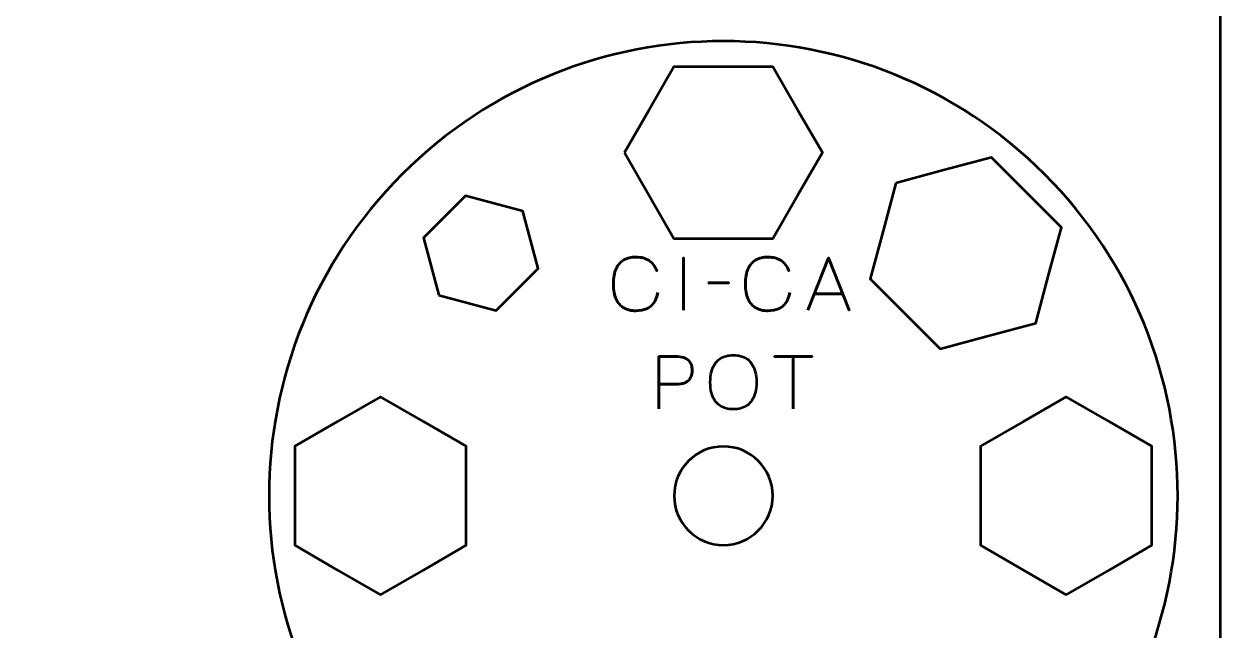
# Model space of a CAD drawing. Header units: centimetres. Extents: x -21 to 0, y -29.7 to 0.
# Drawn here: x -6.98 to 0.01, y -17.33 to -13.8 of the extents above; entities that cross this region are included whole.
import ezdxf

# ---------------------------------------------------------------- set-up
doc = ezdxf.new("R2010")
doc.units = ezdxf.units.CM
doc.header["$MEASUREMENT"] = 0
doc.layers.add('Layer 1', color=7, linetype='Continuous')

msp = doc.modelspace()

# ---------------------------------------------------------------- linework, layer by layer
at = {"layer": 'Layer 1', "color": 1, "lineweight": 53}
msp.add_open_spline([(-21.00003, -29.19995), (-21.00003, -29.19995), (-21.00003, -5.29992), (-21.00003, -5.29992), (-21.00003, -5.29992), (-21.00003, -5.21709), (-20.93286, -5.14992), (-20.85003, -5.14992), (-20.85003, -5.14992), (-20.7672, -5.14992), (-20.70003, -5.08275), (-20.70003, -4.99992), (-20.70003, -4.99992), (-20.70003, -4.91709), (-20.7672, -4.84992), (-20.85003, -4.84992), (-20.85003, -4.84992), (-20.93286, -4.84992), (-21.00003, -4.78275), (-21.00003, -4.69992), (-21.00003, -4.69992), (-21.00003, -4.61709), (-20.93286, -4.54992), (-20.85003, -4.54992), (-20.85003, -4.54992), (-20.7672, -4.54992), (-20.70003, -4.48275), (-20.70003, -4.39992), (-20.70003, -4.39992), (-20.70003, -4.31709), (-20.7672, -4.24992), (-20.85003, -4.24992), (-20.85003, -4.24992), (-20.93286, -4.24992), (-21.00003, -4.18275), (-21.00003, -4.09992), (-21.00003, -4.09992), (-21.00003, -4.01709), (-20.93286, -3.94992), (-20.85003, -3.94992), (-20.85003, -3.94992), (-20.7672, -3.94992), (-20.70003, -3.88275), (-20.70003, -3.79992), (-20.70003, -3.79992), (-20.70003, -3.71709), (-20.7672, -3.64992), (-20.85003, -3.64992), (-20.85003, -3.64992), (-20.93286, -3.64992), (-21.00003, -3.58275), (-21.00003, -3.49992), (-21.00003, -3.49992), (-21.00003, -3.41709), (-20.93286, -3.34992), (-20.85003, -3.34992), (-20.85003, -3.34992), (-20.7672, -3.34992), (-20.70003, -3.28275), (-20.70003, -3.19992), (-20.70003, -3.19992), (-20.70003, -3.11709), (-20.7672, -3.04992), (-20.85003, -3.04992), (-20.85003, -3.04992), (-20.93286, -3.04992), (-21.00003, -2.98275), (-21.00003, -2.89992), (-21.00003, -2.89992), (-21.00003, -2.81709), (-20.93286, -2.74992), (-20.85003, -2.74992), (-20.85003, -2.74992), (-20.7672, -2.74992), (-20.70003, -2.68275), (-20.70003, -2.59992), (-20.70003, -2.59992), (-20.70003, -2.51709), (-20.7672, -2.44992), (-20.85003, -2.44992), (-20.85003, -2.44992), (-20.93286, -2.44992), (-21.00003, -2.38275), (-21.00003, -2.29992), (-21.00003, -2.29992), (-21.00003, -2.21709), (-20.93286, -2.14992), (-20.85003, -2.14992), (-20.85003, -2.14992), (-20.7672, -2.14992), (-20.70003, -2.08275), (-20.70003, -1.99992), (-20.70003, -1.99992), (-20.70003, -1.91709), (-20.7672, -1.84992), (-20.85003, -1.84992), (-20.85003, -1.84992), (-20.93286, -1.84992), (-21.00003, -1.78275), (-21.00003, -1.69992), (-21.00003, -1.69992), (-21.00003, -1.61709), (-20.93286, -1.54992), (-20.85003, -1.54992), (-20.85003, -1.54992), (-20.7672, -1.54992), (-20.70003, -1.48275), (-20.70003, -1.39992), (-20.70003, -1.39992), (-20.70003, -1.31709), (-20.7672, -1.24992), (-20.85003, -1.24992), (-20.85003, -1.24992), (-20.93286, -1.24992), (-21.00003, -1.18275), (-21.00003, -1.09992), (-21.00003, -1.09992), (-21.00003, -1.09992), (-21.00003, -0.49992), (-21.00003, -0.49992), (-21.00003, -0.49992), (-21.00003, -0.22295), (-20.77694, 0.00004), (-20.49994, 0.00004), (-20.49994, 0.00004), (-20.49994, 0.00004), (-0.50008, 0.00004), (-0.50008, 0.00004), (-0.50008, 0.00004), (-0.22294, 0.00004), (0.00002, -0.22295), (0.00002, -0.49992), (0.00002, -0.49992), (0.00002, -0.49992), (0.00002, -29.19995), (0.00002, -29.19995), (0.00002, -29.19995), (0.00002, -29.47695), (-0.22294, -29.70004), (-0.50008, -29.70004), (-0.50008, -29.70004), (-0.50008, -29.70004), (-20.49994, -29.70004), (-20.49994, -29.70004), (-20.49994, -29.70004), (-20.77694, -29.70004), (-21.00003, -29.47695), (-21.00003, -29.19995)], degree=3, knots=[0, 0, 0, 0, 0.027027, 0.027027, 0.027027, 0.027027, 0.0540541, 0.0540541, 0.0540541, 0.0540541, 0.0810811, 0.0810811, 0.0810811, 0.0810811, 0.1081081, 0.1081081, 0.1081081, 0.1081081, 0.1351351, 0.1351351, 0.1351351, 0.1351351, 0.1621622, 0.1621622, 0.1621622, 0.1621622, 0.1891892, 0.1891892, 0.1891892, 0.1891892, 0.2162162, 0.2162162, 0.2162162, 0.2162162, 0.2432432, 0.2432432, 0.2432432, 0.2432432, 0.2702703, 0.2702703, 0.2702703, 0.2702703, 0.2972973, 0.2972973, 0.2972973, 0.2972973, 0.3243243, 0.3243243, 0.3243243, 0.3243243, 0.3513514, 0.3513514, 0.3513514, 0.3513514, 0.3783784, 0.3783784, 0.3783784, 0.3783784, 0.4054054, 0.4054054, 0.4054054, 0.4054054, 0.4324324, 0.4324324, 0.4324324, 0.4324324, 0.4594595, 0.4594595, 0.4594595, 0.4594595, 0.4864865, 0.4864865, 0.4864865, 0.4864865, 0.5135135, 0.5135135, 0.5135135, 0.5135135, 0.5405405, 0.5405405, 0.5405405, 0.5405405, 0.5675676, 0.5675676, 0.5675676, 0.5675676, 0.5945946, 0.5945946, 0.5945946, 0.5945946, 0.6216216, 0.6216216, 0.6216216, 0.6216216, 0.6486486, 0.6486486, 0.6486486, 0.6486486, 0.6756757, 0.6756757, 0.6756757, 0.6756757, 0.7027027, 0.7027027, 0.7027027, 0.7027027, 0.7297297, 0.7297297, 0.7297297, 0.7297297, 0.7567568, 0.7567568, 0.7567568, 0.7567568, 0.7837838, 0.7837838, 0.7837838, 0.7837838, 0.8108108, 0.8108108, 0.8108108, 0.8108108, 0.8378378, 0.8378378, 0.8378378, 0.8378378, 0.8648649, 0.8648649, 0.8648649, 0.8648649, 0.8918919, 0.8918919, 0.8918919, 0.8918919, 0.9189189, 0.9189189, 0.9189189, 0.9189189, 0.9459459, 0.9459459, 0.9459459, 0.9459459, 0.972973, 0.972973, 0.972973, 0.972973, 1, 1, 1, 1], dxfattribs=at)
at = {"layer": 'Layer 1', "color": 3, "lineweight": 53}
msp.add_open_spline([(-4.77383, -14.67616), (-3.73913, -13.64146), (-2.06089, -13.64146), (-1.02616, -14.67619), (-1.02616, -14.67619), (0.00854, -15.71089), (0.00854, -17.38913), (-1.02616, -18.42383), (-1.02616, -18.42383), (-2.06089, -19.45855), (-3.73913, -19.45855), (-4.77383, -18.42385), (-4.77383, -18.42385), (-5.80856, -17.38913), (-5.80856, -15.71089), (-4.77383, -14.67616)], degree=3, knots=[0, 0, 0, 0, 0.25, 0.25, 0.25, 0.25, 0.5, 0.5, 0.5, 0.5, 0.75, 0.75, 0.75, 0.75, 1, 1, 1, 1], dxfattribs=at)
at = {"layer": 'Layer 1', "lineweight": 53}
for points, knots in [([(-3.47736, -14.55001), (-3.47736, -14.55001), (-3.33302, -14.30001), (-3.33302, -14.30001), (-3.33302, -14.30001), (-3.33302, -14.30001), (-3.18868, -14.05001), (-3.18868, -14.05001), (-3.18868, -14.05001), (-3.18868, -14.05001), (-2.90001, -14.05001), (-2.90001, -14.05001), (-2.90001, -14.05001), (-2.90001, -14.05001), (-2.61134, -14.05001), (-2.61134, -14.05001), (-2.61134, -14.05001), (-2.61134, -14.05001), (-2.467, -14.30001), (-2.467, -14.30001), (-2.467, -14.30001), (-2.467, -14.30001), (-2.32266, -14.55001), (-2.32266, -14.55001), (-2.32266, -14.55001), (-2.32266, -14.55001), (-2.467, -14.80001), (-2.467, -14.80001), (-2.467, -14.80001), (-2.467, -14.80001), (-2.61134, -15.05001), (-2.61134, -15.05001), (-2.61134, -15.05001), (-2.61134, -15.05001), (-2.90001, -15.05001), (-2.90001, -15.05001), (-2.90001, -15.05001), (-2.90001, -15.05001), (-3.18868, -15.05001), (-3.18868, -15.05001), (-3.18868, -15.05001), (-3.18868, -15.05001), (-3.33302, -14.80001), (-3.33302, -14.80001), (-3.33302, -14.80001), (-3.33302, -14.80001), (-3.47736, -14.55001), (-3.47736, -14.55001)], [0, 0, 0, 0, 0.0833333, 0.0833333, 0.0833333, 0.0833333, 0.1666667, 0.1666667, 0.1666667, 0.1666667, 0.25, 0.25, 0.25, 0.25, 0.3333333, 0.3333333, 0.3333333, 0.3333333, 0.4166667, 0.4166667, 0.4166667, 0.4166667, 0.5, 0.5, 0.5, 0.5, 0.5833333, 0.5833333, 0.5833333, 0.5833333, 0.6666667, 0.6666667, 0.6666667, 0.6666667, 0.75, 0.75, 0.75, 0.75, 0.8333333, 0.8333333, 0.8333333, 0.8333333, 0.9166667, 0.9166667, 0.9166667, 0.9166667, 1, 1, 1, 1]), ([(-1.89404, -14.72755), (-1.89404, -14.72755), (-1.61521, -14.65284), (-1.61521, -14.65284), (-1.61521, -14.65284), (-1.61521, -14.65284), (-1.33637, -14.57812), (-1.33637, -14.57812), (-1.33637, -14.57812), (-1.33637, -14.57812), (-1.13224, -14.78224), (-1.13224, -14.78224), (-1.13224, -14.78224), (-1.13224, -14.78224), (-0.92812, -14.98637), (-0.92812, -14.98637), (-0.92812, -14.98637), (-0.92812, -14.98637), (-1.00284, -15.26521), (-1.00284, -15.26521), (-1.00284, -15.26521), (-1.00284, -15.26521), (-1.07755, -15.54404), (-1.07755, -15.54404), (-1.07755, -15.54404), (-1.07755, -15.54404), (-1.35638, -15.61876), (-1.35638, -15.61876), (-1.35638, -15.61876), (-1.35638, -15.61876), (-1.63523, -15.69347), (-1.63523, -15.69347), (-1.63523, -15.69347), (-1.63523, -15.69347), (-1.83935, -15.48935), (-1.83935, -15.48935), (-1.83935, -15.48935), (-1.83935, -15.48935), (-2.04347, -15.28523), (-2.04347, -15.28523), (-2.04347, -15.28523), (-2.04347, -15.28523), (-1.96876, -15.00638), (-1.96876, -15.00638), (-1.96876, -15.00638), (-1.96876, -15.00638), (-1.89404, -14.72755), (-1.89404, -14.72755)], [0, 0, 0, 0, 0.0833333, 0.0833333, 0.0833333, 0.0833333, 0.1666667, 0.1666667, 0.1666667, 0.1666667, 0.25, 0.25, 0.25, 0.25, 0.3333333, 0.3333333, 0.3333333, 0.3333333, 0.4166667, 0.4166667, 0.4166667, 0.4166667, 0.5, 0.5, 0.5, 0.5, 0.5833333, 0.5833333, 0.5833333, 0.5833333, 0.6666667, 0.6666667, 0.6666667, 0.6666667, 0.75, 0.75, 0.75, 0.75, 0.8333333, 0.8333333, 0.8333333, 0.8333333, 0.9166667, 0.9166667, 0.9166667, 0.9166667, 1, 1, 1, 1]), ([(-4.55917, -15.38075), (-4.55917, -15.38075), (-4.604, -15.21345), (-4.604, -15.21345), (-4.604, -15.21345), (-4.604, -15.21345), (-4.64883, -15.04614), (-4.64883, -15.04614), (-4.64883, -15.04614), (-4.64883, -15.04614), (-4.52635, -14.92367), (-4.52635, -14.92367), (-4.52635, -14.92367), (-4.52635, -14.92367), (-4.40388, -14.80119), (-4.40388, -14.80119), (-4.40388, -14.80119), (-4.40388, -14.80119), (-4.23657, -14.84602), (-4.23657, -14.84602), (-4.23657, -14.84602), (-4.23657, -14.84602), (-4.06927, -14.89085), (-4.06927, -14.89085), (-4.06927, -14.89085), (-4.06927, -14.89085), (-4.02444, -15.05815), (-4.02444, -15.05815), (-4.02444, -15.05815), (-4.02444, -15.05815), (-3.97961, -15.22546), (-3.97961, -15.22546), (-3.97961, -15.22546), (-3.97961, -15.22546), (-4.10209, -15.34793), (-4.10209, -15.34793), (-4.10209, -15.34793), (-4.10209, -15.34793), (-4.22456, -15.47041), (-4.22456, -15.47041), (-4.22456, -15.47041), (-4.22456, -15.47041), (-4.39187, -15.42558), (-4.39187, -15.42558), (-4.39187, -15.42558), (-4.39187, -15.42558), (-4.55917, -15.38075), (-4.55917, -15.38075)], [0, 0, 0, 0, 0.0833333, 0.0833333, 0.0833333, 0.0833333, 0.1666667, 0.1666667, 0.1666667, 0.1666667, 0.25, 0.25, 0.25, 0.25, 0.3333333, 0.3333333, 0.3333333, 0.3333333, 0.4166667, 0.4166667, 0.4166667, 0.4166667, 0.5, 0.5, 0.5, 0.5, 0.5833333, 0.5833333, 0.5833333, 0.5833333, 0.6666667, 0.6666667, 0.6666667, 0.6666667, 0.75, 0.75, 0.75, 0.75, 0.8333333, 0.8333333, 0.8333333, 0.8333333, 0.9166667, 0.9166667, 0.9166667, 0.9166667, 1, 1, 1, 1]), ([(-4.90001, -17.12736), (-4.90001, -17.12736), (-5.15001, -16.98302), (-5.15001, -16.98302), (-5.15001, -16.98302), (-5.15001, -16.98302), (-5.40001, -16.83868), (-5.40001, -16.83868), (-5.40001, -16.83868), (-5.40001, -16.83868), (-5.40001, -16.55001), (-5.40001, -16.55001), (-5.40001, -16.55001), (-5.40001, -16.55001), (-5.40001, -16.26134), (-5.40001, -16.26134), (-5.40001, -16.26134), (-5.40001, -16.26134), (-5.15001, -16.117), (-5.15001, -16.117), (-5.15001, -16.117), (-5.15001, -16.117), (-4.90001, -15.97266), (-4.90001, -15.97266), (-4.90001, -15.97266), (-4.90001, -15.97266), (-4.65001, -16.117), (-4.65001, -16.117), (-4.65001, -16.117), (-4.65001, -16.117), (-4.40001, -16.26134), (-4.40001, -16.26134), (-4.40001, -16.26134), (-4.40001, -16.26134), (-4.40001, -16.55001), (-4.40001, -16.55001), (-4.40001, -16.55001), (-4.40001, -16.55001), (-4.40001, -16.83868), (-4.40001, -16.83868), (-4.40001, -16.83868), (-4.40001, -16.83868), (-4.65001, -16.98302), (-4.65001, -16.98302), (-4.65001, -16.98302), (-4.65001, -16.98302), (-4.90001, -17.12736), (-4.90001, -17.12736)], [0, 0, 0, 0, 0.0833333, 0.0833333, 0.0833333, 0.0833333, 0.1666667, 0.1666667, 0.1666667, 0.1666667, 0.25, 0.25, 0.25, 0.25, 0.3333333, 0.3333333, 0.3333333, 0.3333333, 0.4166667, 0.4166667, 0.4166667, 0.4166667, 0.5, 0.5, 0.5, 0.5, 0.5833333, 0.5833333, 0.5833333, 0.5833333, 0.6666667, 0.6666667, 0.6666667, 0.6666667, 0.75, 0.75, 0.75, 0.75, 0.8333333, 0.8333333, 0.8333333, 0.8333333, 0.9166667, 0.9166667, 0.9166667, 0.9166667, 1, 1, 1, 1]), ([(-0.90001, -17.12736), (-0.90001, -17.12736), (-1.15001, -16.98302), (-1.15001, -16.98302), (-1.15001, -16.98302), (-1.15001, -16.98302), (-1.40001, -16.83868), (-1.40001, -16.83868), (-1.40001, -16.83868), (-1.40001, -16.83868), (-1.40001, -16.55001), (-1.40001, -16.55001), (-1.40001, -16.55001), (-1.40001, -16.55001), (-1.40001, -16.26134), (-1.40001, -16.26134), (-1.40001, -16.26134), (-1.40001, -16.26134), (-1.15001, -16.117), (-1.15001, -16.117), (-1.15001, -16.117), (-1.15001, -16.117), (-0.90001, -15.97266), (-0.90001, -15.97266), (-0.90001, -15.97266), (-0.90001, -15.97266), (-0.65001, -16.117), (-0.65001, -16.117), (-0.65001, -16.117), (-0.65001, -16.117), (-0.40001, -16.26134), (-0.40001, -16.26134), (-0.40001, -16.26134), (-0.40001, -16.26134), (-0.40001, -16.55001), (-0.40001, -16.55001), (-0.40001, -16.55001), (-0.40001, -16.55001), (-0.40001, -16.83868), (-0.40001, -16.83868), (-0.40001, -16.83868), (-0.40001, -16.83868), (-0.65001, -16.98302), (-0.65001, -16.98302), (-0.65001, -16.98302), (-0.65001, -16.98302), (-0.90001, -17.12736), (-0.90001, -17.12736)], [0, 0, 0, 0, 0.0833333, 0.0833333, 0.0833333, 0.0833333, 0.1666667, 0.1666667, 0.1666667, 0.1666667, 0.25, 0.25, 0.25, 0.25, 0.3333333, 0.3333333, 0.3333333, 0.3333333, 0.4166667, 0.4166667, 0.4166667, 0.4166667, 0.5, 0.5, 0.5, 0.5, 0.5833333, 0.5833333, 0.5833333, 0.5833333, 0.6666667, 0.6666667, 0.6666667, 0.6666667, 0.75, 0.75, 0.75, 0.75, 0.8333333, 0.8333333, 0.8333333, 0.8333333, 0.9166667, 0.9166667, 0.9166667, 0.9166667, 1, 1, 1, 1]), ([(-3.1875, -16.55003), (-3.1875, -16.39127), (-3.05876, -16.26253), (-2.9, -16.26253), (-2.9, -16.26253), (-2.74125, -16.26253), (-2.6125, -16.39127), (-2.6125, -16.55003), (-2.6125, -16.55003), (-2.6125, -16.70878), (-2.74125, -16.83752), (-2.9, -16.83752), (-2.9, -16.83752), (-3.05876, -16.83752), (-3.1875, -16.70878), (-3.1875, -16.55003)], [0, 0, 0, 0, 0.25, 0.25, 0.25, 0.25, 0.5, 0.5, 0.5, 0.5, 0.75, 0.75, 0.75, 0.75, 1, 1, 1, 1])]:
    msp.add_open_spline(points, degree=3, knots=knots, dxfattribs=at)
at = {"layer": 'Layer 1', "color": 5, "lineweight": 53}
for points, knots in [([(-3.28216, -15.36586), (-3.28668, -15.39006), (-3.29458, -15.41003), (-3.30566, -15.42569), (-3.30566, -15.42569), (-3.3168, -15.44129), (-3.33106, -15.45286), (-3.34841, -15.46041), (-3.34841, -15.46041), (-3.3657, -15.46796), (-3.38602, -15.47177), (-3.40916, -15.4717), (-3.40916, -15.4717), (-3.43731, -15.47177), (-3.46123, -15.46633), (-3.48085, -15.45526), (-3.48085, -15.45526), (-3.50046, -15.44425), (-3.51542, -15.42725), (-3.52572, -15.40418), (-3.52572, -15.40418), (-3.53602, -15.3811), (-3.54117, -15.35154), (-3.54124, -15.31549), (-3.54124, -15.31549), (-3.54117, -15.27958), (-3.53602, -15.25008), (-3.52572, -15.22701), (-3.52572, -15.22701), (-3.51542, -15.20394), (-3.50046, -15.18687), (-3.48085, -15.17579), (-3.48085, -15.17579), (-3.46123, -15.16471), (-3.43731, -15.15921), (-3.40916, -15.15928), (-3.40916, -15.15928), (-3.37903, -15.15921), (-3.35378, -15.16563), (-3.33346, -15.17854), (-3.33346, -15.17854), (-3.31321, -15.19145), (-3.29832, -15.21142), (-3.28894, -15.23844), (-3.28894, -15.23844), (-3.29832, -15.21142), (-3.31321, -15.19145), (-3.33346, -15.17854), (-3.33346, -15.17854), (-3.35378, -15.16563), (-3.37903, -15.15921), (-3.40916, -15.15928), (-3.40916, -15.15928), (-3.43731, -15.15921), (-3.46123, -15.16471), (-3.48085, -15.17579), (-3.48085, -15.17579), (-3.50046, -15.18687), (-3.51542, -15.20394), (-3.52572, -15.22701), (-3.52572, -15.22701), (-3.53602, -15.25008), (-3.54117, -15.27958), (-3.54124, -15.31549), (-3.54124, -15.31549), (-3.54117, -15.35154), (-3.53602, -15.3811), (-3.52572, -15.40418), (-3.52572, -15.40418), (-3.51542, -15.42725), (-3.50046, -15.44425), (-3.48085, -15.45526), (-3.48085, -15.45526), (-3.46123, -15.46633), (-3.43731, -15.47177), (-3.40916, -15.4717), (-3.40916, -15.4717), (-3.38602, -15.47177), (-3.3657, -15.46796), (-3.34841, -15.46041), (-3.34841, -15.46041), (-3.33106, -15.45286), (-3.3168, -15.44129), (-3.30566, -15.42569), (-3.30566, -15.42569), (-3.29458, -15.41003), (-3.28668, -15.39006), (-3.28216, -15.36586)], [0, 0, 0, 0, 0.0454545, 0.0454545, 0.0454545, 0.0454545, 0.0909091, 0.0909091, 0.0909091, 0.0909091, 0.1363636, 0.1363636, 0.1363636, 0.1363636, 0.1818182, 0.1818182, 0.1818182, 0.1818182, 0.2272727, 0.2272727, 0.2272727, 0.2272727, 0.2727273, 0.2727273, 0.2727273, 0.2727273, 0.3181818, 0.3181818, 0.3181818, 0.3181818, 0.3636364, 0.3636364, 0.3636364, 0.3636364, 0.4090909, 0.4090909, 0.4090909, 0.4090909, 0.4545455, 0.4545455, 0.4545455, 0.4545455, 0.5, 0.5, 0.5, 0.5, 0.5454545, 0.5454545, 0.5454545, 0.5454545, 0.5909091, 0.5909091, 0.5909091, 0.5909091, 0.6363636, 0.6363636, 0.6363636, 0.6363636, 0.6818182, 0.6818182, 0.6818182, 0.6818182, 0.7272727, 0.7272727, 0.7272727, 0.7272727, 0.7727273, 0.7727273, 0.7727273, 0.7727273, 0.8181818, 0.8181818, 0.8181818, 0.8181818, 0.8636364, 0.8636364, 0.8636364, 0.8636364, 0.9090909, 0.9090909, 0.9090909, 0.9090909, 0.9545455, 0.9545455, 0.9545455, 0.9545455, 1, 1, 1, 1]), ([(-3.1323, -15.46831), (-3.1323, -15.46831), (-3.1323, -15.16309), (-3.1323, -15.16309), (-3.1323, -15.16309), (-3.1323, -15.16309), (-3.1323, -15.46831), (-3.1323, -15.46831)], [0, 0, 0, 0, 0.5, 0.5, 0.5, 0.5, 1, 1, 1, 1]), ([(-2.51212, -15.36586), (-2.51664, -15.39006), (-2.52454, -15.41003), (-2.53562, -15.42569), (-2.53562, -15.42569), (-2.54676, -15.44129), (-2.56102, -15.45286), (-2.57837, -15.46041), (-2.57837, -15.46041), (-2.59566, -15.46796), (-2.61598, -15.47177), (-2.63912, -15.4717), (-2.63912, -15.4717), (-2.66727, -15.47177), (-2.69119, -15.46633), (-2.71081, -15.45526), (-2.71081, -15.45526), (-2.73042, -15.44425), (-2.74538, -15.42725), (-2.75568, -15.40418), (-2.75568, -15.40418), (-2.76598, -15.3811), (-2.77113, -15.35154), (-2.7712, -15.31549), (-2.7712, -15.31549), (-2.77113, -15.27958), (-2.76598, -15.25008), (-2.75568, -15.22701), (-2.75568, -15.22701), (-2.74538, -15.20394), (-2.73042, -15.18687), (-2.71081, -15.17579), (-2.71081, -15.17579), (-2.69119, -15.16471), (-2.66727, -15.15921), (-2.63912, -15.15928), (-2.63912, -15.15928), (-2.60899, -15.15921), (-2.58374, -15.16563), (-2.56342, -15.17854), (-2.56342, -15.17854), (-2.54317, -15.19145), (-2.52828, -15.21142), (-2.5189, -15.23844), (-2.5189, -15.23844), (-2.52828, -15.21142), (-2.54317, -15.19145), (-2.56342, -15.17854), (-2.56342, -15.17854), (-2.58374, -15.16563), (-2.60899, -15.15921), (-2.63912, -15.15928), (-2.63912, -15.15928), (-2.66727, -15.15921), (-2.69119, -15.16471), (-2.71081, -15.17579), (-2.71081, -15.17579), (-2.73042, -15.18687), (-2.74538, -15.20394), (-2.75568, -15.22701), (-2.75568, -15.22701), (-2.76598, -15.25008), (-2.77113, -15.27958), (-2.7712, -15.31549), (-2.7712, -15.31549), (-2.77113, -15.35154), (-2.76598, -15.3811), (-2.75568, -15.40418), (-2.75568, -15.40418), (-2.74538, -15.42725), (-2.73042, -15.44425), (-2.71081, -15.45526), (-2.71081, -15.45526), (-2.69119, -15.46633), (-2.66727, -15.47177), (-2.63912, -15.4717), (-2.63912, -15.4717), (-2.61598, -15.47177), (-2.59566, -15.46796), (-2.57837, -15.46041), (-2.57837, -15.46041), (-2.56102, -15.45286), (-2.54676, -15.44129), (-2.53562, -15.42569), (-2.53562, -15.42569), (-2.52454, -15.41003), (-2.51664, -15.39006), (-2.51212, -15.36586)], [0, 0, 0, 0, 0.0454545, 0.0454545, 0.0454545, 0.0454545, 0.0909091, 0.0909091, 0.0909091, 0.0909091, 0.1363636, 0.1363636, 0.1363636, 0.1363636, 0.1818182, 0.1818182, 0.1818182, 0.1818182, 0.2272727, 0.2272727, 0.2272727, 0.2272727, 0.2727273, 0.2727273, 0.2727273, 0.2727273, 0.3181818, 0.3181818, 0.3181818, 0.3181818, 0.3636364, 0.3636364, 0.3636364, 0.3636364, 0.4090909, 0.4090909, 0.4090909, 0.4090909, 0.4545455, 0.4545455, 0.4545455, 0.4545455, 0.5, 0.5, 0.5, 0.5, 0.5454545, 0.5454545, 0.5454545, 0.5454545, 0.5909091, 0.5909091, 0.5909091, 0.5909091, 0.6363636, 0.6363636, 0.6363636, 0.6363636, 0.6818182, 0.6818182, 0.6818182, 0.6818182, 0.7272727, 0.7272727, 0.7272727, 0.7272727, 0.7727273, 0.7727273, 0.7727273, 0.7727273, 0.8181818, 0.8181818, 0.8181818, 0.8181818, 0.8636364, 0.8636364, 0.8636364, 0.8636364, 0.9090909, 0.9090909, 0.9090909, 0.9090909, 0.9545455, 0.9545455, 0.9545455, 0.9545455, 1, 1, 1, 1]), ([(-2.40798, -15.46831), (-2.40798, -15.46831), (-2.28691, -15.16309), (-2.28691, -15.16309), (-2.28691, -15.16309), (-2.28691, -15.16309), (-2.16541, -15.46831), (-2.16541, -15.46831), (-2.16541, -15.46831), (-2.16541, -15.46831), (-2.28691, -15.16309), (-2.28691, -15.16309), (-2.28691, -15.16309), (-2.28691, -15.16309), (-2.40798, -15.46831), (-2.40798, -15.46831)], [0, 0, 0, 0, 0.25, 0.25, 0.25, 0.25, 0.5, 0.5, 0.5, 0.5, 0.75, 0.75, 0.75, 0.75, 1, 1, 1, 1]), ([(-2.99133, -15.30871), (-2.99133, -15.30871), (-2.86814, -15.30871), (-2.86814, -15.30871), (-2.86814, -15.30871), (-2.86814, -15.30871), (-2.99133, -15.30871), (-2.99133, -15.30871)], [0, 0, 0, 0, 0.5, 0.5, 0.5, 0.5, 1, 1, 1, 1]), ([(-2.36988, -15.37221), (-2.36988, -15.37221), (-2.20394, -15.37221), (-2.20394, -15.37221), (-2.20394, -15.37221), (-2.20394, -15.37221), (-2.36988, -15.37221), (-2.36988, -15.37221)], [0, 0, 0, 0, 0.5, 0.5, 0.5, 0.5, 1, 1, 1, 1]), ([(-3.27708, -16.04362), (-3.27708, -16.04362), (-3.27708, -15.7384), (-3.27708, -15.7384), (-3.27708, -15.7384), (-3.27708, -15.7384), (-3.17971, -15.7384), (-3.17971, -15.7384), (-3.17971, -15.7384), (-3.16024, -15.73847), (-3.14423, -15.74066), (-3.1316, -15.74489), (-3.1316, -15.74489), (-3.11904, -15.74905), (-3.10916, -15.75484), (-3.10203, -15.76218), (-3.10203, -15.76218), (-3.09491, -15.76944), (-3.08983, -15.77777), (-3.08672, -15.78715), (-3.08672, -15.78715), (-3.08369, -15.79654), (-3.08193, -15.80634), (-3.0815, -15.81672), (-3.0815, -15.81672), (-3.08101, -15.82709), (-3.08221, -15.83725), (-3.08503, -15.84712), (-3.08503, -15.84712), (-3.08792, -15.857), (-3.09279, -15.86596), (-3.09978, -15.87401), (-3.09978, -15.87401), (-3.10669, -15.88205), (-3.11607, -15.88847), (-3.12786, -15.8932), (-3.12786, -15.8932), (-3.13964, -15.89799), (-3.15424, -15.90039), (-3.17167, -15.90053), (-3.17167, -15.90053), (-3.17167, -15.90053), (-3.27708, -15.90053), (-3.27708, -15.90053), (-3.27708, -15.90053), (-3.27708, -15.90053), (-3.17167, -15.90053), (-3.17167, -15.90053), (-3.17167, -15.90053), (-3.1546, -15.90039), (-3.14013, -15.89799), (-3.12842, -15.8932), (-3.12842, -15.8932), (-3.11664, -15.88847), (-3.10725, -15.88205), (-3.1002, -15.87401), (-3.1002, -15.87401), (-3.09321, -15.86596), (-3.0882, -15.857), (-3.08524, -15.84712), (-3.08524, -15.84712), (-3.08228, -15.83725), (-3.08101, -15.82709), (-3.0815, -15.81672), (-3.0815, -15.81672), (-3.08193, -15.80634), (-3.08369, -15.79654), (-3.08686, -15.78715), (-3.08686, -15.78715), (-3.08997, -15.77777), (-3.09519, -15.76944), (-3.10232, -15.76218), (-3.10232, -15.76218), (-3.10951, -15.75484), (-3.11939, -15.74905), (-3.13195, -15.74489), (-3.13195, -15.74489), (-3.14458, -15.74066), (-3.16045, -15.73847), (-3.17971, -15.7384), (-3.17971, -15.7384), (-3.17971, -15.7384), (-3.27708, -15.7384), (-3.27708, -15.7384), (-3.27708, -15.7384), (-3.27708, -15.7384), (-3.27708, -16.04362), (-3.27708, -16.04362)], [0, 0, 0, 0, 0.0454545, 0.0454545, 0.0454545, 0.0454545, 0.0909091, 0.0909091, 0.0909091, 0.0909091, 0.1363636, 0.1363636, 0.1363636, 0.1363636, 0.1818182, 0.1818182, 0.1818182, 0.1818182, 0.2272727, 0.2272727, 0.2272727, 0.2272727, 0.2727273, 0.2727273, 0.2727273, 0.2727273, 0.3181818, 0.3181818, 0.3181818, 0.3181818, 0.3636364, 0.3636364, 0.3636364, 0.3636364, 0.4090909, 0.4090909, 0.4090909, 0.4090909, 0.4545455, 0.4545455, 0.4545455, 0.4545455, 0.5, 0.5, 0.5, 0.5, 0.5454545, 0.5454545, 0.5454545, 0.5454545, 0.5909091, 0.5909091, 0.5909091, 0.5909091, 0.6363636, 0.6363636, 0.6363636, 0.6363636, 0.6818182, 0.6818182, 0.6818182, 0.6818182, 0.7272727, 0.7272727, 0.7272727, 0.7272727, 0.7727273, 0.7727273, 0.7727273, 0.7727273, 0.8181818, 0.8181818, 0.8181818, 0.8181818, 0.8636364, 0.8636364, 0.8636364, 0.8636364, 0.9090909, 0.9090909, 0.9090909, 0.9090909, 0.9545455, 0.9545455, 0.9545455, 0.9545455, 1, 1, 1, 1]), ([(-2.8419, -16.04616), (-2.82701, -16.04623), (-2.8129, -16.04447), (-2.79943, -16.04101), (-2.79943, -16.04101), (-2.78602, -16.03748), (-2.77375, -16.03198), (-2.76253, -16.02436), (-2.76253, -16.02436), (-2.75131, -16.01681), (-2.74157, -16.00686), (-2.73332, -15.99458), (-2.73332, -15.99458), (-2.72506, -15.98231), (-2.71871, -15.96742), (-2.7142, -15.94992), (-2.7142, -15.94992), (-2.70961, -15.93243), (-2.70735, -15.91203), (-2.70728, -15.88868), (-2.70728, -15.88868), (-2.70735, -15.86533), (-2.70961, -15.84494), (-2.7142, -15.82737), (-2.7142, -15.82737), (-2.71871, -15.8098), (-2.72506, -15.79484), (-2.73332, -15.7825), (-2.73332, -15.7825), (-2.74157, -15.77015), (-2.75131, -15.76013), (-2.76253, -15.75244), (-2.76253, -15.75244), (-2.77375, -15.74475), (-2.78602, -15.73918), (-2.79943, -15.73558), (-2.79943, -15.73558), (-2.8129, -15.73205), (-2.82701, -15.73029), (-2.8419, -15.73036), (-2.8419, -15.73036), (-2.85679, -15.73029), (-2.8709, -15.73205), (-2.88438, -15.73558), (-2.88438, -15.73558), (-2.89778, -15.73918), (-2.91006, -15.74475), (-2.92128, -15.75244), (-2.92128, -15.75244), (-2.93249, -15.76013), (-2.94223, -15.77015), (-2.95049, -15.7825), (-2.95049, -15.7825), (-2.95874, -15.79484), (-2.96509, -15.8098), (-2.96961, -15.82737), (-2.96961, -15.82737), (-2.97419, -15.84494), (-2.97645, -15.86533), (-2.97652, -15.88868), (-2.97652, -15.88868), (-2.97645, -15.91203), (-2.97419, -15.93243), (-2.96961, -15.94992), (-2.96961, -15.94992), (-2.96509, -15.96742), (-2.95874, -15.98231), (-2.95049, -15.99458), (-2.95049, -15.99458), (-2.94223, -16.00686), (-2.93249, -16.01681), (-2.92128, -16.02436), (-2.92128, -16.02436), (-2.91006, -16.03198), (-2.89778, -16.03748), (-2.88438, -16.04101), (-2.88438, -16.04101), (-2.8709, -16.04447), (-2.85679, -16.04623), (-2.8419, -16.04616)], [0, 0, 0, 0, 0.05, 0.05, 0.05, 0.05, 0.1, 0.1, 0.1, 0.1, 0.15, 0.15, 0.15, 0.15, 0.2, 0.2, 0.2, 0.2, 0.25, 0.25, 0.25, 0.25, 0.3, 0.3, 0.3, 0.3, 0.35, 0.35, 0.35, 0.35, 0.4, 0.4, 0.4, 0.4, 0.45, 0.45, 0.45, 0.45, 0.5, 0.5, 0.5, 0.5, 0.55, 0.55, 0.55, 0.55, 0.6, 0.6, 0.6, 0.6, 0.65, 0.65, 0.65, 0.65, 0.7, 0.7, 0.7, 0.7, 0.75, 0.75, 0.75, 0.75, 0.8, 0.8, 0.8, 0.8, 0.85, 0.85, 0.85, 0.85, 0.9, 0.9, 0.9, 0.9, 0.95, 0.95, 0.95, 0.95, 1, 1, 1, 1]), ([(-2.8419, -16.04616), (-2.82701, -16.04623), (-2.8129, -16.04447), (-2.79943, -16.04101), (-2.79943, -16.04101), (-2.78602, -16.03748), (-2.77375, -16.03198), (-2.76253, -16.02436), (-2.76253, -16.02436), (-2.75131, -16.01681), (-2.74157, -16.00686), (-2.73332, -15.99458), (-2.73332, -15.99458), (-2.72506, -15.98231), (-2.71871, -15.96742), (-2.7142, -15.94992), (-2.7142, -15.94992), (-2.70961, -15.93243), (-2.70735, -15.91203), (-2.70728, -15.88868), (-2.70728, -15.88868), (-2.70735, -15.86533), (-2.70961, -15.84494), (-2.7142, -15.82737), (-2.7142, -15.82737), (-2.71871, -15.8098), (-2.72506, -15.79484), (-2.73332, -15.7825), (-2.73332, -15.7825), (-2.74157, -15.77015), (-2.75131, -15.76013), (-2.76253, -15.75244), (-2.76253, -15.75244), (-2.77375, -15.74475), (-2.78602, -15.73918), (-2.79943, -15.73558), (-2.79943, -15.73558), (-2.8129, -15.73205), (-2.82701, -15.73029), (-2.8419, -15.73036), (-2.8419, -15.73036), (-2.85679, -15.73029), (-2.8709, -15.73205), (-2.88438, -15.73558), (-2.88438, -15.73558), (-2.89778, -15.73918), (-2.91006, -15.74475), (-2.92128, -15.75244), (-2.92128, -15.75244), (-2.93249, -15.76013), (-2.94223, -15.77015), (-2.95049, -15.7825), (-2.95049, -15.7825), (-2.95874, -15.79484), (-2.96509, -15.8098), (-2.96961, -15.82737), (-2.96961, -15.82737), (-2.97419, -15.84494), (-2.97645, -15.86533), (-2.97652, -15.88868), (-2.97652, -15.88868), (-2.97645, -15.91203), (-2.97419, -15.93243), (-2.96961, -15.94992), (-2.96961, -15.94992), (-2.96509, -15.96742), (-2.95874, -15.98231), (-2.95049, -15.99458), (-2.95049, -15.99458), (-2.94223, -16.00686), (-2.93249, -16.01681), (-2.92128, -16.02436), (-2.92128, -16.02436), (-2.91006, -16.03198), (-2.89778, -16.03748), (-2.88438, -16.04101), (-2.88438, -16.04101), (-2.8709, -16.04447), (-2.85679, -16.04623), (-2.8419, -16.04616)], [0, 0, 0, 0, 0.05, 0.05, 0.05, 0.05, 0.1, 0.1, 0.1, 0.1, 0.15, 0.15, 0.15, 0.15, 0.2, 0.2, 0.2, 0.2, 0.25, 0.25, 0.25, 0.25, 0.3, 0.3, 0.3, 0.3, 0.35, 0.35, 0.35, 0.35, 0.4, 0.4, 0.4, 0.4, 0.45, 0.45, 0.45, 0.45, 0.5, 0.5, 0.5, 0.5, 0.55, 0.55, 0.55, 0.55, 0.6, 0.6, 0.6, 0.6, 0.65, 0.65, 0.65, 0.65, 0.7, 0.7, 0.7, 0.7, 0.75, 0.75, 0.75, 0.75, 0.8, 0.8, 0.8, 0.8, 0.85, 0.85, 0.85, 0.85, 0.9, 0.9, 0.9, 0.9, 0.95, 0.95, 0.95, 0.95, 1, 1, 1, 1]), ([(-2.49308, -16.04362), (-2.49308, -16.04362), (-2.49308, -15.7384), (-2.49308, -15.7384), (-2.49308, -15.7384), (-2.49308, -15.7384), (-2.60272, -15.7384), (-2.60272, -15.7384), (-2.60272, -15.7384), (-2.60272, -15.7384), (-2.38259, -15.7384), (-2.38259, -15.7384), (-2.38259, -15.7384), (-2.38259, -15.7384), (-2.49308, -15.7384), (-2.49308, -15.7384), (-2.49308, -15.7384), (-2.49308, -15.7384), (-2.49308, -16.04362), (-2.49308, -16.04362)], [0, 0, 0, 0, 0.2, 0.2, 0.2, 0.2, 0.4, 0.4, 0.4, 0.4, 0.6, 0.6, 0.6, 0.6, 0.8, 0.8, 0.8, 0.8, 1, 1, 1, 1])]:
    msp.add_open_spline(points, degree=3, knots=knots, dxfattribs=at)

doc.saveas('drawing.dxf')
